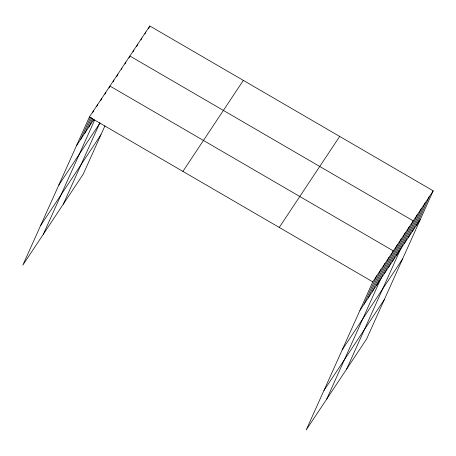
<?xml version="1.0" encoding="UTF-8"?>
<svg xmlns="http://www.w3.org/2000/svg" width="456" height="456" viewBox="0 0 456 456"><rect width="100%" height="100%" fill="white"/><g stroke="black" fill="none" stroke-linecap="round" stroke-linejoin="round"><path stroke-width="0.68" d="M433.2 190.83L372.774 281.836L306.181 430.008L366.607 339.007L433.2 190.83L149.819 25.992L89.393 116.992L22.8 265.17L83.226 174.163L104.96 125.805M80.655 139.388L90.584 117.3M92.625 112.752L93.503 110.802M84.765 133.203L91.77 117.608M96.735 106.567L97.612 104.618M88.874 127.013L92.671 118.566M100.844 100.377L101.722 98.428M92.984 120.823L93.566 119.523M104.954 94.187L105.832 92.243M43.348 234.23L94.557 120.276M109.064 88.002L109.936 86.053L393.317 250.891L326.724 399.068M113.054 81.994L113.926 80.045M116.747 76.636L117.916 74.037M121.319 69.335L121.906 68.035M125.018 63.977L125.89 62.027M63.287 204.197L99.858 122.818M129.002 57.969L129.589 56.669M132.992 51.961L133.87 50.017M136.686 46.609L137.854 44.01M140.967 39.951L141.844 38.002M144.957 33.943L145.834 31.994M148.656 28.591L149.819 25.992M364.036 304.232L376.878 275.646M368.146 298.042L380.988 269.456M372.256 291.851L385.098 263.272M376.36 285.667L389.207 257.081M384.459 273.469L397.307 244.889M388.449 267.467L401.291 238.881M392.434 261.459L405.281 232.873M396.424 255.451L409.271 226.866M346.668 369.035L413.261 220.864L129.88 56.02M404.404 243.441L417.246 214.856M408.388 237.433L421.236 208.848M412.378 231.426L425.226 202.846M416.368 225.418L429.21 196.838M76.545 145.578L94.101 119.136M58.813 185.045L100.024 122.977M40.538 225.703L100.964 134.702M182.907 171.393L243.339 80.387M279.254 227.436L339.686 136.435M359.926 310.416L420.352 219.416M342.188 349.883L402.619 258.883M323.914 390.547L384.345 299.541M89.393 116.992L372.774 281.836"/></g></svg>
